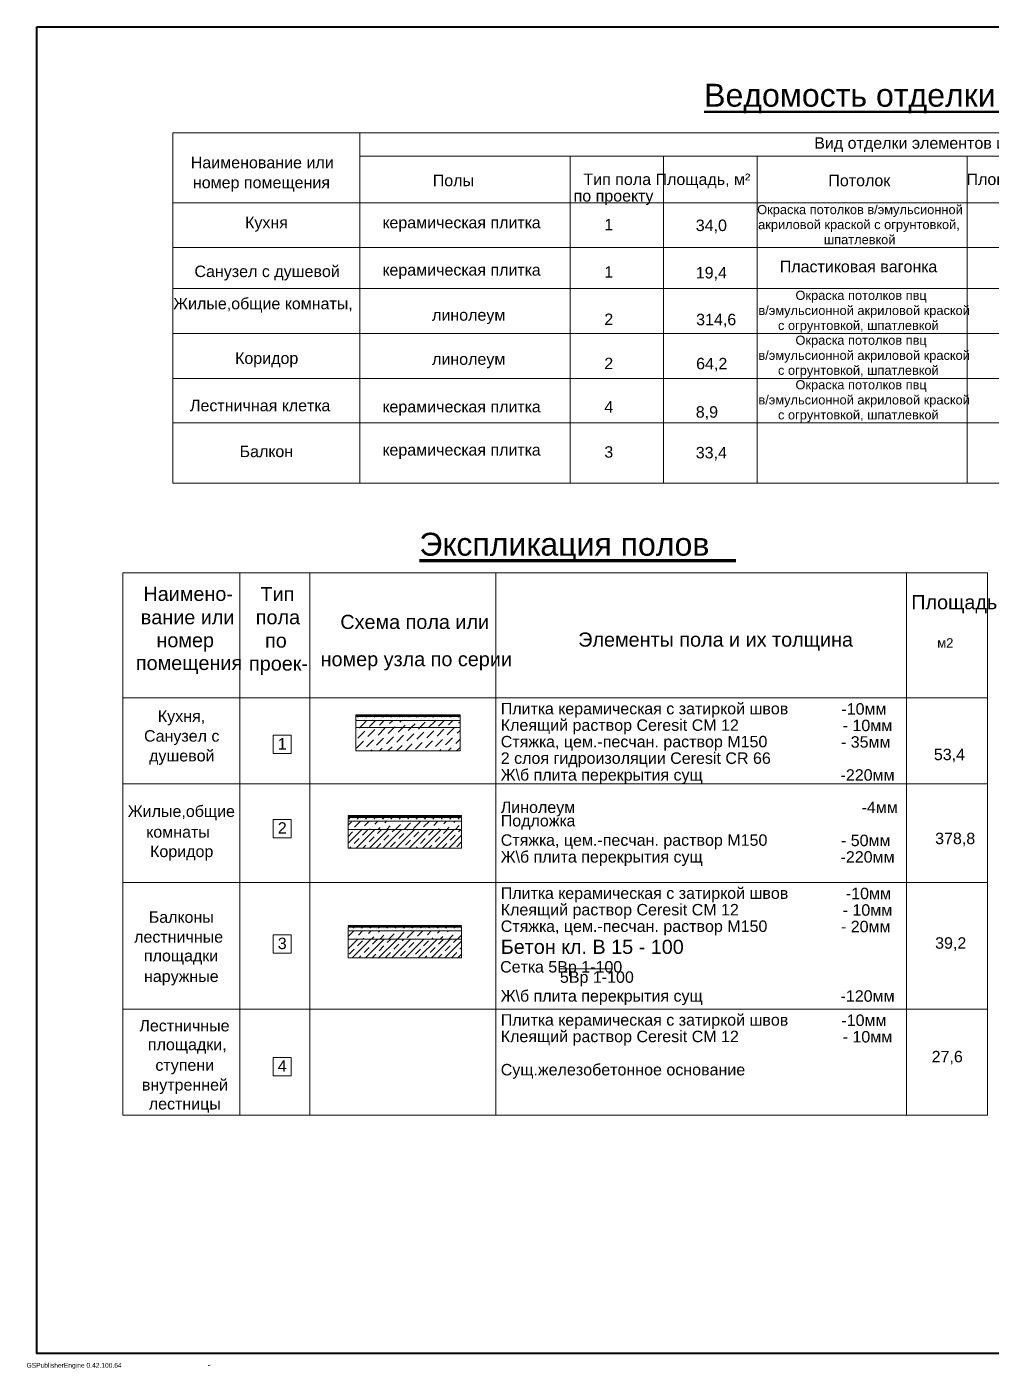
# Model space of a CAD drawing. Header units: millimetres. Extents: x 1372 to 666090, y 1285 to 31551.
# Drawn here: x 292311 to 312742, y 1285 to 29733 of the extents above; entities that cross this region are included whole.
import ezdxf

# ---------------------------------------------------------------- set-up
doc = ezdxf.new("R2010")
doc.units = ezdxf.units.MM
for name, color, linetype in [('PDF _2D-чертеж - Общий', 7, 'Continuous'), ('PDF _ar_note_Ном._пера__1', 7, 'Continuous'), ('PDF _ar_note_Ном._пера__161', 7, 'Continuous'), ('PDF _ar_note_Ном._пера__252', 7, 'Continuous'), ('PDF _Геометрия', 7, 'Continuous'), ('PDF _Конструктив - Комбинированный', 7, 'Continuous'), ('PDF _Конструктив - Стены Несущие', 7, 'Continuous'), ('PDF _новые ограждения балконов', 7, 'Continuous'), ('PDF _Текст', 7, 'Continuous'), ('PDF$_arch$detali', 7, 'Continuous')]:
    doc.layers.add(name, color=color, linetype=linetype)
doc.layers.add('PDF _Чертеж и Рисунок', color=7, linetype='Continuous', true_color=0xffffff)
doc.styles.add('PDF Arial', font='arial.ttf')

msp = doc.modelspace()

# ---------------------------------------------------------------- linework, layer by layer
at = {"layer": 'PDF _2D-чертеж - Общий', "lineweight": 40}
msp.add_lwpolyline([(292520.1, 29733.2), (331628.9, 29733.2), (331628.9, 1614.4), (292520.1, 1614.4)], close=True, dxfattribs=at)
at = {"layer": 'PDF _ar_note_Ном._пера__1', "lineweight": 20}
msp.add_lwpolyline([(295405.5, 20062.9), (295405.5, 27490.2), (328382.7, 27490.2), (328382.7, 20062.9)], close=True, dxfattribs=at)
for points in [[(299365.8, 27490.2), (299365.8, 20062.9)], [(299365.8, 26995.1), (320652.9, 26995.1)], [(303821.3, 26995.1), (303821.3, 20062.9)], [(305801.4, 26995.1), (305801.4, 20062.9)], [(307781.6, 26995.1), (307781.6, 20062.9)], [(312237.1, 26995.1), (312237.1, 20062.9)], [(295405.5, 26005), (328382.7, 26005)], [(295405.5, 21338.1), (328382.7, 21338.1)]]:
    msp.add_lwpolyline(points, dxfattribs=at)
at = {"layer": 'PDF _ar_note_Ном._пера__161', "lineweight": 20}
for points in [[(295405.5, 25053.8), (328382.7, 25053.8)], [(295405.5, 24184.9), (328382.7, 24184.9)], [(295405.5, 23233.7), (328382.7, 23233.7)], [(295405.5, 22282.4), (328382.7, 22282.4)]]:
    msp.add_lwpolyline(points, dxfattribs=at)
at = {"layer": 'PDF _ar_note_Ном._пера__252', "lineweight": 50}
msp.add_lwpolyline([(306661.9, 27932.8), (317126.3, 27932.8)], dxfattribs=at)
at = {"layer": 'PDF _Геометрия', "lineweight": 9}
msp.add_lwpolyline([(296152.6, 1364.6), (296191.8, 1372.5)], dxfattribs=at)
at = {"layer": 'PDF _Конструктив - Комбинированный', "lineweight": 20}
for points in [[(301489.3, 15133.5), (299279.4, 15133.5), (299279.4, 15153.3), (301489.3, 15153.3)], [(301489.3, 15113.7), (299279.4, 15113.7), (299279.4, 15133.5), (301489.3, 15133.5)], [(301489.3, 15034.5), (299279.4, 15034.5), (299279.4, 15113.7), (301489.3, 15113.7)], [(301521.3, 12996.4), (299116.5, 12996.4), (299116.5, 13016.2), (301521.3, 13016.2)], [(301521.3, 12897.4), (299116.5, 12897.4), (299116.5, 12976.6), (301521.3, 12976.6)], [(301521.3, 12724.5), (301521.3, 12897.4), (299116.5, 12897.4), (299116.5, 12724.5)], [(301521.3, 12328.5), (301521.3, 12724.5), (299116.5, 12724.5), (299116.5, 12328.5)], [(301521.3, 10670.8), (299116.5, 10670.8), (299116.5, 10690.6), (301521.3, 10690.6)], [(301521.3, 10571.8), (299116.5, 10571.8), (299116.5, 10651), (301521.3, 10651)], [(301521.3, 10398.9), (301521.3, 10571.8), (299116.5, 10571.8), (299116.5, 10398.9)], [(301521.3, 10002.9), (301521.3, 10398.9), (299116.5, 10398.9), (299116.5, 10002.9)]]:
    msp.add_lwpolyline(points, close=True, dxfattribs=at)
at = {"layer": 'PDF _Конструктив - Комбинированный', "lineweight": 5}
for points in [[(299281.9, 15088.1), (299281.9, 15088.1)], [(299311.6, 15133.5), (299311.6, 15153.3)], [(299312.5, 15113.7), (299311.6, 15112.2), (299330.9, 15112.2), (299330, 15113.7)], [(299330.3, 15084.7), (299330.3, 15084.7)], [(299371, 15088.1), (299371, 15088.1)], [(299386.6, 15133.5), (299406.4, 15153.3)], [(299424.8, 15095.2), (299424.8, 15095.2)], [(299430.4, 15088.1), (299430.4, 15088.1)], [(299440.3, 15133.5), (299440.3, 15153.3)], [(299490.7, 15113.7), (299489.8, 15112.2), (299509.1, 15112.2), (299508.3, 15113.7)], [(299498.3, 15084.7), (299498.3, 15084.7)], [(299519.5, 15088.1), (299519.5, 15088.1)], [(299569, 15133.5), (299569, 15153.3)], [(299578.9, 15088.1), (299578.9, 15088.1)], [(299592.8, 15095.2), (299592.8, 15095.2)], [(299644.1, 15133.5), (299663.9, 15153.3)], [(299666.3, 15084.7), (299666.3, 15084.7)], [(299668.9, 15113.7), (299668, 15112.2), (299687.4, 15112.2), (299686.5, 15113.7)], [(299668, 15088.1), (299668, 15088.1)], [(299697.8, 15133.5), (299697.8, 15153.3)], [(299727.5, 15088.1), (299727.5, 15088.1)], [(299760.9, 15095.2), (299760.9, 15095.2)], [(299816.6, 15088.1), (299816.6, 15088.1)], [(299826.5, 15133.5), (299826.5, 15153.3)], [(299834.4, 15084.7), (299834.4, 15084.7)], [(299847.1, 15113.7), (299846.3, 15112.2), (299865.6, 15112.2), (299864.7, 15113.7)], [(299876, 15088.1), (299876, 15088.1)], [(299901.5, 15133.5), (299921.3, 15153.3)], [(299928.9, 15095.2), (299928.9, 15095.2)], [(299955.2, 15133.5), (299955.2, 15153.3)], [(299965.1, 15088.1), (299965.1, 15088.1)], [(300002.4, 15084.7), (300002.4, 15084.7)], [(300025.4, 15113.7), (300024.5, 15112.2), (300043.8, 15112.2), (300042.9, 15113.7)], [(300024.5, 15088.1), (300024.5, 15088.1)], [(300083.9, 15133.5), (300083.9, 15153.3)], [(300096.9, 15095.2), (300096.9, 15095.2)], [(300113.6, 15088.1), (300113.6, 15088.1)], [(300158.9, 15133.5), (300178.7, 15153.3)], [(300170.4, 15084.7), (300170.4, 15084.7)], [(300173, 15088.1), (300173, 15088.1)], [(300203.6, 15113.7), (300202.7, 15112.2), (300222, 15112.2), (300221.1, 15113.7)], [(300212.6, 15133.5), (300212.6, 15153.3)], [(300262.1, 15088.1), (300262.1, 15088.1)], [(300264.9, 15095.2), (300264.9, 15095.2)], [(300321.5, 15088.1), (300321.5, 15088.1)], [(300338.5, 15084.7), (300338.5, 15084.7)], [(300341.3, 15133.5), (300341.3, 15153.3)], [(300381.8, 15113.7), (300381, 15112.2), (300400.3, 15112.2), (300399.4, 15113.7)], [(300410.7, 15088.1), (300410.7, 15088.1)], [(300416.4, 15133.5), (300436.2, 15153.3)], [(300433, 15095.2), (300433, 15095.2)], [(300470.1, 15133.5), (300470.1, 15153.3)], [(300470.1, 15088.1), (300470.1, 15088.1)], [(300506.5, 15084.7), (300506.5, 15084.7)], [(300560, 15113.7), (300559.2, 15112.2), (300578.5, 15112.2), (300577.6, 15113.7)], [(300559.2, 15088.1), (300559.2, 15088.1)], [(300598.8, 15133.5), (300598.8, 15153.3)], [(300601, 15095.2), (300601, 15095.2)], [(300618.6, 15088.1), (300618.6, 15088.1)], [(300673.8, 15133.5), (300693.6, 15153.3)], [(300674.5, 15084.7), (300674.5, 15084.7)], [(300707.7, 15088.1), (300707.7, 15088.1)], [(300727.5, 15133.5), (300727.5, 15153.3)], [(300738.3, 15113.7), (300737.4, 15112.2), (300756.7, 15112.2), (300755.8, 15113.7)], [(300767.1, 15088.1), (300767.1, 15088.1)], [(300769, 15095.2), (300769, 15095.2)], [(300842.6, 15084.7), (300842.6, 15084.7)], [(300856.2, 15133.5), (300856.2, 15153.3)], [(300856.2, 15088.1), (300856.2, 15088.1)], [(300916.5, 15113.7), (300915.6, 15112.2), (300934.9, 15112.2), (300934, 15113.7)], [(300915.6, 15088.1), (300915.6, 15088.1)], [(300931.2, 15133.5), (300951, 15153.3)], [(300937.1, 15095.2), (300937.1, 15095.2)], [(300984.9, 15133.5), (300984.9, 15153.3)], [(301004.7, 15088.1), (301004.7, 15088.1)], [(301010.6, 15084.7), (301010.6, 15084.7)], [(301064.1, 15088.1), (301064.1, 15088.1)], [(301094.7, 15113.7), (301093.8, 15112.2), (301113.1, 15112.2), (301112.3, 15113.7)], [(301105.1, 15095.2), (301105.1, 15095.2)], [(301113.6, 15133.5), (301113.6, 15153.3)], [(301153.2, 15088.1), (301153.2, 15088.1)], [(301178.6, 15084.7), (301178.6, 15084.7)], [(301188.7, 15133.5), (301208.5, 15153.3)], [(301212.6, 15088.1), (301212.6, 15088.1)], [(301242.3, 15133.5), (301242.3, 15153.3)], [(301272.9, 15113.7), (301272, 15112.2), (301291.4, 15112.2), (301290.5, 15113.7)], [(301273.1, 15095.2), (301273.1, 15095.2)], [(301301.7, 15088.1), (301301.7, 15088.1)], [(301346.6, 15084.7), (301346.6, 15084.7)], [(301361.2, 15088.1), (301361.2, 15088.1)], [(301371.1, 15133.5), (301371.1, 15153.3)], [(301441.1, 15095.2), (301441.1, 15095.2)], [(301446.1, 15133.5), (301465.9, 15153.3)], [(301451.1, 15113.7), (301450.3, 15112.2), (301469.6, 15112.2), (301468.7, 15113.7)], [(301450.3, 15088.1), (301450.3, 15088.1)], [(299298.8, 15053.2), (299298.8, 15053.2)], [(299372.3, 15042.7), (299372.3, 15042.7)], [(299466.8, 15053.2), (299466.8, 15053.2)], [(299540.3, 15042.7), (299540.3, 15042.7)], [(299634.8, 15053.2), (299634.8, 15053.2)], [(299708.3, 15042.7), (299708.3, 15042.7)], [(299802.9, 15053.2), (299802.9, 15053.2)], [(299876.4, 15042.7), (299876.4, 15042.7)], [(299970.9, 15053.2), (299970.9, 15053.2)], [(300044.4, 15042.7), (300044.4, 15042.7)], [(300138.9, 15053.2), (300138.9, 15053.2)], [(300212.4, 15042.7), (300212.4, 15042.7)], [(300306.9, 15053.2), (300306.9, 15053.2)], [(300380.5, 15042.7), (300380.5, 15042.7)], [(300475, 15053.2), (300475, 15053.2)], [(300548.5, 15042.7), (300548.5, 15042.7)], [(300643, 15053.2), (300643, 15053.2)], [(300716.5, 15042.7), (300716.5, 15042.7)], [(300811, 15053.2), (300811, 15053.2)], [(300884.6, 15042.7), (300884.6, 15042.7)], [(300979.1, 15053.2), (300979.1, 15053.2)], [(301052.6, 15042.7), (301052.6, 15042.7)], [(301147.1, 15053.2), (301147.1, 15053.2)], [(301220.6, 15042.7), (301220.6, 15042.7)], [(301315.1, 15053.2), (301315.1, 15053.2)], [(301388.6, 15042.7), (301388.6, 15042.7)], [(301483.1, 15053.2), (301483.1, 15053.2)], [(299116.5, 12812.6), (299188.6, 12884.7)], [(299120.3, 12942.4), (299120.3, 12942.4)], [(299133.4, 12949.5), (299133.4, 12949.5)], [(299162.3, 12900.4), (299162.3, 12900.4)], [(299182.9, 12996.4), (299182.9, 13016.2)], [(299214.8, 12952.9), (299214.8, 12952.9)], [(299222.5, 12949.5), (299222.5, 12949.5)], [(299255.1, 12769.2), (299383.3, 12897.4)], [(299256.8, 12910.9), (299256.8, 12910.9)], [(299281.9, 12949.5), (299281.9, 12949.5)], [(299288.3, 12942.4), (299288.3, 12942.4)], [(299309, 12996.4), (299328.8, 13016.2)], [(299311.6, 12996.4), (299311.6, 13016.2)], [(299330.3, 12900.4), (299330.3, 12900.4)], [(299371, 12949.5), (299371, 12949.5)], [(299382.8, 12952.9), (299382.8, 12952.9)], [(299424.8, 12910.9), (299424.8, 12910.9)], [(299430.4, 12949.5), (299430.4, 12949.5)], [(299440.3, 12996.4), (299440.3, 13016.2)], [(299456.3, 12942.4), (299456.3, 12942.4)], [(299468.6, 12800.7), (299565.3, 12897.4)], [(299498.3, 12900.4), (299498.3, 12900.4)], [(299519.5, 12949.5), (299519.5, 12949.5)], [(299550.8, 12952.9), (299550.8, 12952.9)], [(299566.4, 12996.4), (299586.2, 13016.2)], [(299569, 12996.4), (299569, 13016.2)], [(299578.9, 12949.5), (299578.9, 12949.5)], [(299592.8, 12910.9), (299592.8, 12910.9)], [(299624.3, 12942.4), (299624.3, 12942.4)], [(299666.3, 12900.4), (299666.3, 12900.4)], [(299668, 12949.5), (299668, 12949.5)], [(299682.1, 12832.2), (299747.3, 12897.4)], [(299697.8, 12996.4), (299697.8, 13016.2)], [(299718.8, 12952.9), (299718.8, 12952.9)], [(299727.5, 12949.5), (299727.5, 12949.5)], [(299760.9, 12910.9), (299760.9, 12910.9)], [(299792.4, 12942.4), (299792.4, 12942.4)], [(299816.6, 12949.5), (299816.6, 12949.5)], [(299823.8, 12996.4), (299843.6, 13016.2)], [(299826.5, 12996.4), (299826.5, 13016.2)], [(299834.4, 12900.4), (299834.4, 12900.4)], [(299846.7, 12814.7), (299846.7, 12814.7)], [(299876, 12949.5), (299876, 12949.5)], [(299886.9, 12952.9), (299886.9, 12952.9)], [(299895.7, 12863.7), (299929.4, 12897.4)], [(299928.9, 12910.9), (299928.9, 12910.9)], [(299955.2, 12996.4), (299955.2, 13016.2)], [(299960.4, 12942.4), (299960.4, 12942.4)], [(299965.1, 12949.5), (299965.1, 12949.5)], [(300002.4, 12900.4), (300002.4, 12900.4)], [(300024.5, 12949.5), (300024.5, 12949.5)], [(300054.9, 12952.9), (300054.9, 12952.9)], [(300060.2, 12846.2), (300060.2, 12846.2)], [(300081.3, 12996.4), (300101.1, 13016.2)], [(300083.9, 12996.4), (300083.9, 13016.2)], [(300096.9, 12910.9), (300096.9, 12910.9)], [(300109.2, 12895.2), (300111.4, 12897.4)], [(300113.6, 12949.5), (300113.6, 12949.5)], [(300120.6, 12724.5), (300224.7, 12828.7)], [(300128.4, 12942.4), (300128.4, 12942.4)], [(300170.4, 12900.4), (300170.4, 12900.4)], [(300173, 12949.5), (300173, 12949.5)], [(300212.6, 12996.4), (300212.6, 13016.2)], [(300222.9, 12952.9), (300222.9, 12952.9)], [(300262.1, 12949.5), (300262.1, 12949.5)], [(300264.9, 12910.9), (300264.9, 12910.9)], [(300273.7, 12877.7), (300273.7, 12877.7)], [(300296.4, 12942.4), (300296.4, 12942.4)], [(300302.6, 12724.5), (300438.3, 12860.2)], [(300321.5, 12949.5), (300321.5, 12949.5)], [(300338.5, 12900.4), (300338.5, 12900.4)], [(300338.7, 12996.4), (300358.5, 13016.2)], [(300341.3, 12996.4), (300341.3, 13016.2)], [(300391, 12952.9), (300391, 12952.9)], [(300410.7, 12949.5), (300410.7, 12949.5)], [(300433, 12910.9), (300433, 12910.9)], [(300464.5, 12942.4), (300464.5, 12942.4)], [(300470.1, 12996.4), (300470.1, 13016.2)], [(300470.1, 12949.5), (300470.1, 12949.5)], [(300504.8, 12744.7), (300651.8, 12891.7)], [(300506.5, 12900.4), (300506.5, 12900.4)], [(300559, 12952.9), (300559, 12952.9)], [(300559.2, 12949.5), (300559.2, 12949.5)], [(300596.1, 12996.4), (300616, 13016.2)], [(300598.8, 12996.4), (300598.8, 13016.2)], [(300601, 12910.9), (300601, 12910.9)], [(300618.6, 12949.5), (300618.6, 12949.5)], [(300632.5, 12942.4), (300632.5, 12942.4)], [(300674.5, 12900.4), (300674.5, 12900.4)], [(300707.7, 12949.5), (300707.7, 12949.5)], [(300718.3, 12776.2), (300839.5, 12897.4)], [(300727, 12952.9), (300727, 12952.9)], [(300727.5, 12996.4), (300727.5, 13016.2)], [(300767.1, 12949.5), (300767.1, 12949.5)], [(300769, 12910.9), (300769, 12910.9)], [(300800.5, 12942.4), (300800.5, 12942.4)], [(300842.6, 12900.4), (300842.6, 12900.4)], [(300853.6, 12996.4), (300873.4, 13016.2)], [(300856.2, 12996.4), (300856.2, 13016.2)], [(300856.2, 12949.5), (300856.2, 12949.5)], [(300895.1, 12952.9), (300895.1, 12952.9)], [(300915.6, 12949.5), (300915.6, 12949.5)], [(300931.9, 12807.7), (301021.6, 12897.4)], [(300937.1, 12910.9), (300937.1, 12910.9)], [(300968.6, 12942.4), (300968.6, 12942.4)], [(300984.9, 12996.4), (300984.9, 13016.2)], [(301004.7, 12949.5), (301004.7, 12949.5)], [(301010.6, 12900.4), (301010.6, 12900.4)], [(301063.1, 12952.9), (301063.1, 12952.9)], [(301064.1, 12949.5), (301064.1, 12949.5)], [(301105.1, 12910.9), (301105.1, 12910.9)], [(301111, 12996.4), (301130.8, 13016.2)], [(301113.6, 12996.4), (301113.6, 13016.2)], [(301136.6, 12942.4), (301136.6, 12942.4)], [(301145.4, 12839.2), (301203.6, 12897.4)], [(301153.2, 12949.5), (301153.2, 12949.5)], [(301178.6, 12900.4), (301178.6, 12900.4)], [(301212.6, 12949.5), (301212.6, 12949.5)], [(301231.1, 12952.9), (301231.1, 12952.9)], [(301242.3, 12996.4), (301242.3, 13016.2)], [(301273.1, 12910.9), (301273.1, 12910.9)], [(301301.7, 12949.5), (301301.7, 12949.5)], [(301304.6, 12942.4), (301304.6, 12942.4)], [(301309.9, 12821.7), (301309.9, 12821.7)], [(301346.6, 12900.4), (301346.6, 12900.4)], [(301358.9, 12870.7), (301385.6, 12897.4)], [(301361.2, 12949.5), (301361.2, 12949.5)], [(301368.4, 12996.4), (301388.2, 13016.2)], [(301371.1, 12996.4), (301371.1, 13016.2)], [(301394.8, 12724.5), (301474.4, 12804.2)], [(301399.1, 12952.9), (301399.1, 12952.9)], [(301441.1, 12910.9), (301441.1, 12910.9)], [(301450.3, 12949.5), (301450.3, 12949.5)], [(301472.6, 12942.4), (301472.6, 12942.4)], [(301499.8, 12996.4), (301499.8, 13016.2)], [(301509.7, 12949.5), (301509.7, 12949.5)], [(301514.7, 12900.4), (301514.7, 12900.4)], [(299116.5, 12434.6), (299406.4, 12724.5)], [(299116.5, 12714.6), (299126.4, 12724.5)], [(299116.5, 12574.6), (299213.1, 12671.2)], [(299248.1, 12706.2), (299248.1, 12706.2)], [(299248.1, 12426.1), (299353.1, 12531.2)], [(299290.4, 12328.5), (299686.5, 12724.5)], [(299388.1, 12566.2), (299388.1, 12566.2)], [(299419.6, 12751.7), (299419.6, 12751.7)], [(299423.1, 12601.2), (299528.1, 12706.2)], [(299563.1, 12461.1), (299668.1, 12566.2)], [(299570.5, 12328.5), (299966.5, 12724.5)], [(299574.5, 12724.5), (299584.1, 12734.2)], [(299633.1, 12783.2), (299633.1, 12783.2)], [(299703.1, 12601.2), (299703.1, 12601.2)], [(299738.2, 12636.2), (299826.5, 12724.5)], [(299756.5, 12724.5), (299797.7, 12765.7)], [(299850.5, 12328.5), (300246.6, 12724.5)], [(299878.2, 12496.2), (299983.2, 12601.2)], [(299938.5, 12724.5), (300011.2, 12797.2)], [(300018.2, 12636.2), (300018.2, 12636.2)], [(300053.2, 12671.2), (300106.6, 12724.5)], [(300130.6, 12328.5), (300526.6, 12724.5)], [(300193.2, 12531.2), (300298.2, 12636.2)], [(300333.3, 12671.2), (300333.3, 12671.2)], [(300368.3, 12706.2), (300386.6, 12724.5)], [(300410.7, 12328.5), (300806.7, 12724.5)], [(300473.3, 12531.2), (300473.3, 12531.2)], [(300508.3, 12566.2), (300613.3, 12671.2)], [(300648.3, 12706.2), (300648.3, 12706.2)], [(300648.3, 12426.1), (300753.3, 12531.2)], [(300669.3, 12727.2), (300669.3, 12727.2)], [(300690.7, 12328.5), (301086.7, 12724.5)], [(300788.3, 12566.2), (300788.3, 12566.2)], [(300823.3, 12601.2), (300928.4, 12706.2)], [(300882.9, 12758.7), (300882.9, 12758.7)], [(300963.4, 12461.1), (301068.4, 12566.2)], [(300970.7, 12328.5), (301366.8, 12724.5)], [(301030.7, 12724.5), (301047.4, 12741.2)], [(301096.4, 12790.2), (301096.4, 12790.2)], [(301103.4, 12601.2), (301103.4, 12601.2)], [(301138.4, 12636.2), (301226.8, 12724.5)], [(301212.8, 12724.5), (301260.9, 12772.7)], [(301250.8, 12328.5), (301521.3, 12599)], [(301278.4, 12496.2), (301383.4, 12601.2)], [(301418.4, 12636.2), (301418.4, 12636.2)], [(301453.4, 12671.2), (301506.8, 12724.5)], [(299150.4, 12328.5), (299178.1, 12356.1)], [(299213.1, 12391.1), (299213.1, 12391.1)], [(299430.5, 12328.5), (299493.1, 12391.1)], [(299528.1, 12426.1), (299528.1, 12426.1)], [(299710.5, 12328.5), (299808.2, 12426.1)], [(299843.2, 12461.1), (299843.2, 12461.1)], [(300018.2, 12356.1), (300123.2, 12461.1)], [(300158.2, 12496.2), (300158.2, 12496.2)], [(300298.2, 12356.1), (300298.2, 12356.1)], [(300333.3, 12391.1), (300438.3, 12496.2)], [(300550.7, 12328.5), (300578.3, 12356.1)], [(300613.3, 12391.1), (300613.3, 12391.1)], [(300830.7, 12328.5), (300893.4, 12391.1)], [(300928.4, 12426.1), (300928.4, 12426.1)], [(301110.8, 12328.5), (301208.4, 12426.1)], [(301243.4, 12461.1), (301243.4, 12461.1)], [(301418.4, 12356.1), (301521.3, 12459)], [(299120.3, 10590.1), (299120.3, 10590.1)], [(299122.1, 10451.8), (299242, 10571.8)], [(299133.4, 10632.7), (299133.4, 10632.7)], [(299133.4, 10573.3), (299133.4, 10573.3)], [(299172.8, 10642.6), (299172.8, 10642.6)], [(299182.9, 10670.8), (299182.9, 10690.6)], [(299214.8, 10600.6), (299214.8, 10600.6)], [(299231, 10651), (299222.5, 10636.3), (299241.8, 10636.3), (299233.3, 10651)], [(299222.5, 10632.7), (299222.5, 10632.7)], [(299222.5, 10573.3), (299222.5, 10573.3)], [(299246.3, 10632.1), (299246.3, 10632.1)], [(299281.9, 10632.7), (299281.9, 10632.7)], [(299281.9, 10573.3), (299281.9, 10573.3)], [(299288.3, 10590.1), (299288.3, 10590.1)], [(299300.2, 10670.8), (299320, 10690.6)], [(299311.6, 10670.8), (299311.6, 10690.6)], [(299335.6, 10483.3), (299424, 10571.8)], [(299340.8, 10642.6), (299340.8, 10642.6)], [(299371, 10632.7), (299371, 10632.7)], [(299371, 10573.3), (299371, 10573.3)], [(299382.8, 10600.6), (299382.8, 10600.6)], [(299409.2, 10651), (299400.7, 10636.3), (299420, 10636.3), (299411.5, 10651)], [(299414.3, 10632.1), (299414.3, 10632.1)], [(299430.4, 10632.7), (299430.4, 10632.7)], [(299430.4, 10573.3), (299430.4, 10573.3)], [(299440.3, 10670.8), (299440.3, 10690.6)], [(299456.3, 10590.1), (299456.3, 10590.1)], [(299508.8, 10642.6), (299508.8, 10642.6)], [(299519.5, 10632.7), (299519.5, 10632.7)], [(299519.5, 10573.3), (299519.5, 10573.3)], [(299549.1, 10514.9), (299606, 10571.8)], [(299550.8, 10600.6), (299550.8, 10600.6)], [(299557.6, 10670.8), (299577.4, 10690.6)], [(299569, 10670.8), (299569, 10690.6)], [(299587.4, 10651), (299578.9, 10636.3), (299598.2, 10636.3), (299589.8, 10651)], [(299578.9, 10632.7), (299578.9, 10632.7)], [(299578.9, 10573.3), (299578.9, 10573.3)], [(299582.3, 10632.1), (299582.3, 10632.1)], [(299624.3, 10590.1), (299624.3, 10590.1)], [(299668, 10632.7), (299668, 10632.7)], [(299668, 10573.3), (299668, 10573.3)], [(299676.8, 10642.6), (299676.8, 10642.6)], [(299697.8, 10670.8), (299697.8, 10690.6)], [(299718.8, 10600.6), (299718.8, 10600.6)], [(299727.5, 10632.7), (299727.5, 10632.7)], [(299727.5, 10573.3), (299727.5, 10573.3)], [(299750.4, 10632.1), (299750.4, 10632.1)], [(299765.7, 10651), (299757.2, 10636.3), (299776.5, 10636.3), (299768, 10651)], [(299762.7, 10546.4), (299788.1, 10571.8)], [(299765.2, 10002.9), (300161.3, 10398.9), (300305.2, 10542.9)], [(299792.4, 10590.1), (299792.4, 10590.1)], [(299815, 10670.8), (299834.8, 10690.6)], [(299816.6, 10632.7), (299816.6, 10632.7)], [(299816.6, 10573.3), (299816.6, 10573.3)], [(299826.5, 10670.8), (299826.5, 10690.6)], [(299844.9, 10642.6), (299844.9, 10642.6)], [(299876, 10632.7), (299876, 10632.7)], [(299876, 10573.3), (299876, 10573.3)], [(299886.9, 10600.6), (299886.9, 10600.6)], [(299918.4, 10632.1), (299918.4, 10632.1)], [(299927.2, 10528.9), (299927.2, 10528.9)], [(299943.9, 10651), (299935.4, 10636.3), (299954.7, 10636.3), (299946.2, 10651)], [(299955.2, 10670.8), (299955.2, 10690.6)], [(299960.4, 10590.1), (299960.4, 10590.1)], [(299965.1, 10632.7), (299965.1, 10632.7)], [(299965.1, 10573.3), (299965.1, 10573.3)], [(300012.9, 10642.6), (300012.9, 10642.6)], [(300024.5, 10632.7), (300024.5, 10632.7)], [(300024.5, 10573.3), (300024.5, 10573.3)], [(300054.9, 10600.6), (300054.9, 10600.6)], [(300072.5, 10670.8), (300092.3, 10690.6)], [(300083.9, 10670.8), (300083.9, 10690.6)], [(300086.4, 10632.1), (300086.4, 10632.1)], [(300122.1, 10651), (300113.6, 10636.3), (300132.9, 10636.3), (300124.4, 10651)], [(300113.6, 10632.7), (300113.6, 10632.7)], [(300113.6, 10573.3), (300113.6, 10573.3)], [(300128.4, 10590.1), (300128.4, 10590.1)], [(300140.7, 10560.4), (300140.7, 10560.4)], [(300173, 10632.7), (300173, 10632.7)], [(300173, 10573.3), (300173, 10573.3)], [(300180.9, 10642.6), (300180.9, 10642.6)], [(300212.6, 10670.8), (300212.6, 10690.6)], [(300222.9, 10600.6), (300222.9, 10600.6)], [(300254.4, 10632.1), (300254.4, 10632.1)], [(300262.1, 10632.7), (300262.1, 10632.7)], [(300262.1, 10573.3), (300262.1, 10573.3)], [(300300.3, 10651), (300291.8, 10636.3), (300311.1, 10636.3), (300302.6, 10651)], [(300296.4, 10590.1), (300296.4, 10590.1)], [(300321.5, 10632.7), (300321.5, 10632.7)], [(300321.5, 10573.3), (300321.5, 10573.3)], [(300329.9, 10670.8), (300349.7, 10690.6)], [(300341.3, 10670.8), (300341.3, 10690.6)], [(300349, 10642.6), (300349, 10642.6)], [(300371.8, 10427.3), (300516.2, 10571.8)], [(300391, 10600.6), (300391, 10600.6)], [(300410.7, 10632.7), (300410.7, 10632.7)], [(300410.7, 10573.3), (300410.7, 10573.3)], [(300422.5, 10632.1), (300422.5, 10632.1)], [(300464.5, 10590.1), (300464.5, 10590.1)], [(300470.1, 10670.8), (300470.1, 10690.6)], [(300478.6, 10651), (300470.1, 10636.3), (300489.4, 10636.3), (300480.9, 10651)], [(300470.1, 10632.7), (300470.1, 10632.7)], [(300470.1, 10573.3), (300470.1, 10573.3)], [(300517, 10642.6), (300517, 10642.6)], [(300559, 10600.6), (300559, 10600.6)], [(300559.2, 10632.7), (300559.2, 10632.7)], [(300559.2, 10573.3), (300559.2, 10573.3)], [(300585.3, 10458.8), (300698.2, 10571.8)], [(300587.3, 10670.8), (300607.1, 10690.6)], [(300590.5, 10632.1), (300590.5, 10632.1)], [(300598.8, 10670.8), (300598.8, 10690.6)], [(300618.6, 10632.7), (300618.6, 10632.7)], [(300618.6, 10573.3), (300618.6, 10573.3)], [(300632.5, 10590.1), (300632.5, 10590.1)], [(300656.8, 10651), (300648.3, 10636.3), (300667.6, 10636.3), (300659.1, 10651)], [(300685, 10642.6), (300685, 10642.6)], [(300707.7, 10632.7), (300707.7, 10632.7)], [(300707.7, 10573.3), (300707.7, 10573.3)], [(300727, 10600.6), (300727, 10600.6)], [(300727.5, 10670.8), (300727.5, 10690.6)], [(300758.5, 10632.1), (300758.5, 10632.1)], [(300767.1, 10632.7), (300767.1, 10632.7)], [(300767.1, 10573.3), (300767.1, 10573.3)], [(300798.8, 10490.3), (300880.3, 10571.8)], [(300800.5, 10590.1), (300800.5, 10590.1)], [(300835, 10651), (300826.5, 10636.3), (300845.8, 10636.3), (300837.3, 10651)], [(300844.8, 10670.8), (300864.6, 10690.6)], [(300853.1, 10642.6), (300853.1, 10642.6)], [(300856.2, 10670.8), (300856.2, 10690.6)], [(300856.2, 10632.7), (300856.2, 10632.7)], [(300856.2, 10573.3), (300856.2, 10573.3)], [(300895.1, 10600.6), (300895.1, 10600.6)], [(300915.6, 10632.7), (300915.6, 10632.7)], [(300915.6, 10573.3), (300915.6, 10573.3)], [(300926.6, 10632.1), (300926.6, 10632.1)], [(300968.6, 10590.1), (300968.6, 10590.1)], [(300984.9, 10670.8), (300984.9, 10690.6)], [(301013.2, 10651), (301004.7, 10636.3), (301024, 10636.3), (301015.5, 10651)], [(301004.7, 10632.7), (301004.7, 10632.7)], [(301004.7, 10573.3), (301004.7, 10573.3)], [(301012.4, 10521.9), (301062.3, 10571.8)], [(301021.1, 10642.6), (301021.1, 10642.6)], [(301063.1, 10600.6), (301063.1, 10600.6)], [(301064.1, 10632.7), (301064.1, 10632.7)], [(301064.1, 10573.3), (301064.1, 10573.3)], [(301094.6, 10632.1), (301094.6, 10632.1)], [(301102.2, 10670.8), (301122, 10690.6)], [(301113.6, 10670.8), (301113.6, 10690.6)], [(301136.6, 10590.1), (301136.6, 10590.1)], [(301153.2, 10632.7), (301153.2, 10632.7)], [(301153.2, 10573.3), (301153.2, 10573.3)], [(301191.4, 10651), (301182.9, 10636.3), (301202.2, 10636.3), (301193.7, 10651)], [(301189.1, 10642.6), (301189.1, 10642.6)], [(301212.6, 10632.7), (301212.6, 10632.7)], [(301212.6, 10573.3), (301212.6, 10573.3)], [(301225.9, 10553.4), (301244.3, 10571.8)], [(301231.1, 10600.6), (301231.1, 10600.6)], [(301242.3, 10670.8), (301242.3, 10690.6)], [(301262.6, 10632.1), (301262.6, 10632.1)], [(301301.7, 10632.7), (301301.7, 10632.7)], [(301301.7, 10573.3), (301301.7, 10573.3)], [(301304.6, 10590.1), (301304.6, 10590.1)], [(301357.1, 10642.6), (301357.1, 10642.6)], [(301359.6, 10670.8), (301379.4, 10690.6)], [(301369.6, 10651), (301361.2, 10636.3), (301380.5, 10636.3), (301372, 10651)], [(301361.2, 10632.7), (301361.2, 10632.7)], [(301361.2, 10573.3), (301361.2, 10573.3)], [(301371.1, 10670.8), (301371.1, 10690.6)], [(301390.4, 10535.9), (301390.4, 10535.9)], [(301399.1, 10600.6), (301399.1, 10600.6)], [(301430.6, 10632.1), (301430.6, 10632.1)], [(301450.3, 10632.7), (301450.3, 10632.7)], [(301450.3, 10573.3), (301450.3, 10573.3)], [(301472.6, 10590.1), (301472.6, 10590.1)], [(301499.8, 10670.8), (301499.8, 10690.6)], [(301509.7, 10632.7), (301509.7, 10632.7)], [(301509.7, 10573.3), (301509.7, 10573.3)], [(299116.5, 10194.2), (299321.1, 10398.9)], [(299143.1, 10360.8), (299143.1, 10360.8)], [(299178.1, 10395.8), (299181.1, 10398.9)], [(299205.1, 10002.9), (299601.2, 10398.9)], [(299286.6, 10434.3), (299286.6, 10434.3)], [(299318.1, 10255.8), (299423.1, 10360.8)], [(299433.2, 10398.9), (299451.1, 10416.8)], [(299458.1, 10395.8), (299458.1, 10395.8)], [(299485.2, 10002.9), (299881.2, 10398.9)], [(299500.1, 10465.8), (299500.1, 10465.8)], [(299598.1, 10255.8), (299598.1, 10255.8)], [(299615.2, 10398.9), (299664.6, 10448.3)], [(299633.1, 10290.8), (299738.2, 10395.8)], [(299713.6, 10497.3), (299713.6, 10497.3)], [(299773.2, 10150.8), (299878.2, 10255.8)], [(299797.2, 10398.9), (299878.2, 10479.8)], [(299913.2, 10290.8), (299913.2, 10290.8)], [(299948.2, 10325.8), (300021.3, 10398.9)], [(299979.2, 10398.9), (300091.7, 10511.4)], [(300045.3, 10002.9), (300441.4, 10398.9)], [(300088.2, 10185.8), (300193.2, 10290.8)], [(300228.2, 10325.8), (300228.2, 10325.8)], [(300263.2, 10360.8), (300301.3, 10398.9)], [(300325.3, 10002.9), (300721.4, 10398.9)], [(300403.3, 10220.8), (300508.3, 10325.8)], [(300536.3, 10409.8), (300536.3, 10409.8)], [(300543.3, 10360.8), (300543.3, 10360.8)], [(300578.3, 10395.8), (300581.4, 10398.9)], [(300605.4, 10002.9), (301001.4, 10398.9)], [(300718.3, 10255.8), (300823.3, 10360.8)], [(300749.8, 10441.3), (300749.8, 10441.3)], [(300858.4, 10395.8), (300858.4, 10395.8)], [(300885.4, 10002.9), (301281.5, 10398.9)], [(300889.4, 10398.9), (300914.4, 10423.8)], [(300963.4, 10472.8), (300963.4, 10472.8)], [(300998.4, 10255.8), (300998.4, 10255.8)], [(301033.4, 10290.8), (301138.4, 10395.8)], [(301071.4, 10398.9), (301127.9, 10455.3)], [(301165.5, 10002.9), (301521.3, 10358.7)], [(301173.4, 10150.8), (301278.4, 10255.8)], [(301176.9, 10504.3), (301176.9, 10504.3)], [(301253.5, 10398.9), (301341.4, 10486.8)], [(301313.4, 10290.8), (301313.4, 10290.8)], [(301348.4, 10325.8), (301421.5, 10398.9)], [(301435.5, 10398.9), (301521.3, 10484.7)], [(299143.1, 10080.8), (299248.1, 10185.8)], [(299283.1, 10220.8), (299283.1, 10220.8)], [(299345.2, 10002.9), (299388.1, 10045.8)], [(299423.1, 10080.8), (299423.1, 10080.8)], [(299458.1, 10115.8), (299563.1, 10220.8)], [(299625.2, 10002.9), (299703.1, 10080.8)], [(299738.2, 10115.8), (299738.2, 10115.8)], [(299913.2, 10010.8), (300018.2, 10115.8)], [(300053.2, 10150.8), (300053.2, 10150.8)], [(300193.2, 10010.8), (300193.2, 10010.8)], [(300228.2, 10045.8), (300333.3, 10150.8)], [(300368.3, 10185.8), (300368.3, 10185.8)], [(300465.4, 10002.9), (300473.3, 10010.8)], [(300508.3, 10045.8), (300508.3, 10045.8)], [(300543.3, 10080.8), (300648.3, 10185.8)], [(300683.3, 10220.8), (300683.3, 10220.8)], [(300745.4, 10002.9), (300788.3, 10045.8)], [(300823.3, 10080.8), (300823.3, 10080.8)], [(300858.4, 10115.8), (300963.4, 10220.8)], [(301025.5, 10002.9), (301103.4, 10080.8)], [(301138.4, 10115.8), (301138.4, 10115.8)], [(301313.4, 10010.8), (301418.4, 10115.8)], [(301445.5, 10002.9), (301521.3, 10078.6)], [(301453.4, 10150.8), (301453.4, 10150.8)], [(301488.5, 10185.8), (301521.3, 10218.6)]]:
    msp.add_lwpolyline(points, dxfattribs=at)
for points in [[(299143, 12968.1), (299133.4, 12951.4), (299152.7, 12951.4)], [(299321.3, 12968.1), (299311.6, 12951.4), (299330.9, 12951.4)], [(299499.5, 12968.1), (299489.8, 12951.4), (299509.1, 12951.4)], [(299677.7, 12968.1), (299668, 12951.4), (299687.4, 12951.4)], [(299855.9, 12968.1), (299846.3, 12951.4), (299865.6, 12951.4)], [(300034.1, 12968.1), (300024.5, 12951.4), (300043.8, 12951.4)], [(300212.4, 12968.1), (300202.7, 12951.4), (300222, 12951.4)], [(300390.6, 12968.1), (300381, 12951.4), (300400.3, 12951.4)], [(300568.8, 12968.1), (300559.2, 12951.4), (300578.5, 12951.4)], [(300747, 12968.1), (300737.4, 12951.4), (300756.7, 12951.4)], [(300925.3, 12968.1), (300915.6, 12951.4), (300934.9, 12951.4)], [(301103.5, 12968.1), (301093.8, 12951.4), (301113.1, 12951.4)], [(301281.7, 12968.1), (301272, 12951.4), (301291.4, 12951.4)], [(301459.9, 12968.1), (301450.3, 12951.4), (301469.6, 12951.4)]]:
    msp.add_lwpolyline(points, close=True, dxfattribs=at)
at = {"layer": 'PDF _Конструктив - Комбинированный', "lineweight": 0, "transparency": 33554559}
msp.add_solid([(301489.3, 15113.7), (299279.4, 15113.7), (301489.3, 15133.5), (299279.4, 15133.5)], dxfattribs=at)
at = {"layer": 'PDF _Конструктив - Стены Несущие', "lineweight": 20}
msp.add_lwpolyline([(303605.3, 9771.2), (304718.3, 9771.2)], dxfattribs=at)
at = {"layer": 'PDF _новые ограждения балконов', "lineweight": 70}
msp.add_lwpolyline([(300627.3, 18423.2), (307335, 18423.2)], dxfattribs=at)
at = {"layer": 'PDF _Текст', "lineweight": 20}
for points in [[(297532.8, 14331.8), (297532.8, 14720.8), (297910.7, 14720.8), (297910.7, 14331.8)], [(297532.8, 12548), (297532.8, 12937), (297910.7, 12937), (297910.7, 12548)], [(297532.8, 10103), (297532.8, 10491.9), (297910.7, 10491.9), (297910.7, 10103)], [(297532.8, 7504.2), (297532.8, 7893.2), (297910.7, 7893.2), (297910.7, 7504.2)]]:
    msp.add_lwpolyline(points, close=True, dxfattribs=at)
at = {"layer": 'PDF _Чертеж и Рисунок', "color": 7, "lineweight": 20}
for points in [[(299279.4, 14880.9), (299279.4, 15034.5), (301489.3, 15034.5), (301489.3, 14880.9)], [(301489.3, 14385.9), (301489.3, 14880.9), (299279.4, 14880.9), (299279.4, 14385.9)]]:
    msp.add_lwpolyline(points, close=True, dxfattribs=at)
at = {"layer": 'PDF _Чертеж и Рисунок', "color": 7, "lineweight": 5}
for points in [[(299279.4, 14977.8), (299290.1, 14988.5)], [(299307.6, 14824), (299307.6, 14824)], [(299325.1, 14659.5), (299472.1, 14806.5)], [(299356.6, 14873), (299364.5, 14880.9), (299503.6, 15020)], [(299521.1, 14855.5), (299521.1, 14855.5)], [(299538.6, 14691), (299685.6, 14838)], [(299570.1, 14904.5), (299700.1, 15034.5)], [(299734.7, 14887), (299734.7, 14887)], [(299752.2, 14722.5), (299899.2, 14869.5)], [(299783.7, 14936), (299882.1, 15034.5)], [(299948.2, 14918.5), (299948.2, 14918.5)], [(299965.7, 14754), (300092.6, 14880.9), (300112.7, 14901)], [(299997.2, 14967.5), (300064.1, 15034.5)], [(300161.7, 14950), (300161.7, 14950)], [(300179.2, 14785.5), (300274.6, 14880.9), (300326.2, 14932.5)], [(300210.7, 14999), (300246.2, 15034.5)], [(300375.3, 14981.5), (300375.3, 14981.5)], [(300392.8, 14817), (300456.7, 14880.9), (300539.8, 14964)], [(300424.3, 15030.5), (300428.2, 15034.5)], [(300557.3, 14799.5), (300557.3, 14799.5)], [(300588.8, 15013), (300588.8, 15013)], [(300606.3, 14848.5), (300638.7, 14880.9), (300753.3, 14995.5)], [(300770.8, 14831), (300770.8, 14831)], [(300788.3, 14666.5), (300935.4, 14813.5)], [(300819.8, 14880), (300820.8, 14880.9), (300966.9, 15027)], [(300984.4, 14862.5), (300984.4, 14862.5)], [(301001.9, 14698), (301148.9, 14845)], [(301033.4, 14911.5), (301156.3, 15034.5)], [(301197.9, 14894), (301197.9, 14894)], [(301215.4, 14729.5), (301362.4, 14876.5)], [(301246.9, 14943), (301338.4, 15034.5)], [(301411.4, 14925.5), (301411.4, 14925.5)], [(301428.9, 14761), (301489.3, 14821.3)], [(301460.4, 14974.5), (301489.3, 15003.3)], [(299293.6, 14445.9), (299440.6, 14593)], [(299489.6, 14642), (299489.6, 14642)], [(299507.1, 14477.4), (299654.1, 14624.5)], [(299703.1, 14673.5), (299703.1, 14673.5)], [(299720.6, 14509), (299867.7, 14656)], [(299916.7, 14705), (299916.7, 14705)], [(299934.2, 14540.5), (300081.2, 14687.5)], [(300098.7, 14523), (300098.7, 14523)], [(300130.2, 14736.5), (300130.2, 14736.5)], [(300147.7, 14572), (300294.7, 14719)], [(300312.2, 14554.5), (300312.2, 14554.5)], [(300329.8, 14389.9), (300476.8, 14537)], [(300343.8, 14768), (300343.8, 14768)], [(300361.3, 14603.5), (300508.3, 14750.5)], [(300525.8, 14586), (300525.8, 14586)], [(300543.3, 14421.4), (300690.3, 14568.5)], [(300574.8, 14635), (300721.8, 14782)], [(300739.3, 14617.5), (300739.3, 14617.5)], [(300756.8, 14452.9), (300903.9, 14600)], [(300952.9, 14649), (300952.9, 14649)], [(300970.4, 14484.5), (301117.4, 14631.5)], [(301166.4, 14680.5), (301166.4, 14680.5)], [(301183.9, 14516), (301330.9, 14663)], [(301379.9, 14712), (301379.9, 14712)], [(301397.4, 14547.5), (301489.3, 14639.3)], [(299458.1, 14428.4), (299458.1, 14428.4)], [(299597.6, 14385.9), (299622.6, 14410.9)], [(299671.6, 14459.9), (299671.6, 14459.9)], [(299779.6, 14385.9), (299836.2, 14442.4)], [(299885.2, 14491.5), (299885.2, 14491.5)], [(299961.6, 14385.9), (300049.7, 14473.9)], [(300143.7, 14385.9), (300263.2, 14505.5)], [(300707.8, 14403.9), (300707.8, 14403.9)], [(300871.8, 14385.9), (300872.4, 14386.4)], [(300921.4, 14435.4), (300921.4, 14435.4)], [(301053.8, 14385.9), (301085.9, 14417.9)], [(301134.9, 14466.9), (301134.9, 14466.9)], [(301235.9, 14385.9), (301299.4, 14449.4)], [(301348.4, 14498.5), (301348.4, 14498.5)], [(301417.9, 14385.9), (301489.3, 14457.3)]]:
    msp.add_lwpolyline(points, dxfattribs=at)
at = {"layer": 'PDF$_arch$detali', "lineweight": 20}
msp.add_lwpolyline([(294347.7, 18160.7), (294347.7, 15514.4), (312664.5, 15514.4), (294347.7, 15514.4), (294347.7, 8916), (312664.5, 8916), (294347.7, 8916), (294347.7, 6670.7), (312664.5, 6670.7), (312664.5, 8916), (312664.5, 15514.4), (312664.5, 18160.7)], close=True, dxfattribs=at)
for points in [[(296823, 6670.7), (296823, 8916), (296823, 15514.4), (296823, 18160.7)], [(298308.1, 6670.7), (298308.1, 8916), (298308.1, 15514.4), (298308.1, 18160.7)], [(302249.6, 6670.7), (302249.6, 8916), (302249.6, 15514.4), (302249.6, 18160.7)], [(310950.6, 6670.7), (310950.6, 8916), (310950.6, 15514.4), (310950.6, 18160.7)], [(294347.7, 13691.9), (312664.5, 13691.9)], [(294347.7, 11597.6), (312664.5, 11597.6)], [(294347.7, 8916), (294347.7, 8916)], [(296823, 8916), (296823, 8916)], [(298308.1, 8916), (298308.1, 8916)], [(302249.6, 8916), (302249.6, 8916)], [(310950.6, 8916), (310950.6, 8916)], [(312664.5, 8916), (312664.5, 8916)]]:
    msp.add_lwpolyline(points, dxfattribs=at)

# ---------------------------------------------------------------- texts
at = {"layer": 'PDF _Текст', "attachment_point": 7, "style": 'PDF Arial'}
for s, insert, char_height in [('Ведомость отделки помещений', (306661.9, 27900.8), 485.987), ('Вид отделки элементов интерьеров', (308993.3, 27076.8), 242.994), ('Наименование или', (295784, 26733.1), 242.994), ('номер помещения', (295829.3, 26239.5), 242.994), ('Полы', (300911.5, 26352.6), 242.99), ('Тип пола Площадь, м²', (304103, 26310.6), 242.994), ('Потолок', (309293.1, 26352.6), 242.99), ('Площадь, м²', (312221.2, 26310.6), 242.994), ('по проекту', (303896, 25956.6), 242.99), ('Окраска потолков в/эмульсионной', (307785.2, 25704.4), 194.395), ('Кухня', (296934.2, 25391.3), 242.99), ('керамическая плитка', (299845.3, 25391.4), 242.994), ('1', (304546.5, 25420.3), 243), ('34,0', (306484.1, 25359.8), 242.99), ('акриловой краской с огрунтовкой,', (307806, 25387.4), 194.395), ('шпатлевкой', (309199.2, 25124.3), 194.39), ('Пластиковая вагонка', (308263.4, 24528.4), 242.994), ('Санузел с душевой', (295862.6, 24356.9), 242.994), ('керамическая плитка', (299845.3, 24387.9), 242.994), ('1', (304546.5, 24416.8), 243), ('19,4', (306484.1, 24356.3), 242.99), ('Жилые,общие комнаты,', (295413.4, 23676.6), 242.994), ('Окраска потолков пвц', (308597, 23887.6), 194.395), ('линолеум', (300896.8, 23431.9), 242.99), ('2', (304546.5, 23413.3), 243), ('314,6', (306491.8, 23364.1), 242.99), ('в/эмульсионной акриловой краской', (307811.3, 23567.2), 194.395), ('с огрунтовкой, шпатлевкой', (308225.9, 23250.2), 194.395), ('Окраска потолков пвц', (308597, 22936.3), 194.395), ('Коридор', (296722.6, 22516), 242.99), ('линолеум', (300896.8, 22497), 242.99), ('в/эмульсионной акриловой краской', (307811.3, 22616), 194.395), ('2', (304546.5, 22478.4), 243), ('64,2', (306491.8, 22429.2), 242.99), ('с огрунтовкой, шпатлевкой', (308225.9, 22298.9), 194.395), ('Окраска потолков пвц', (308597, 21992), 194.395), ('в/эмульсионной акриловой краской', (307811.3, 21671.7), 194.395), ('Лестничная клетка', (295767.6, 21582.9), 242.994), ('керамическая плитка', (299845.3, 21489.5), 242.994), ('4', (304546.5, 21557), 243), ('8,9', (306484.1, 21404.4), 242.99), ('с огрунтовкой, шпатлевкой', (308225.9, 21354.6), 194.395), ('Балкон', (296818.8, 20610.3), 242.99), ('керамическая плитка', (299845.3, 20573.7), 242.994), ('3', (304546.5, 20598.3), 243), ('33,4', (306484.1, 20542.1), 242.99), ('Экспликация полов', (300627.3, 18384.4), 485.987), ('Наимено-', (294782, 17562.3), 300.17), ('Тип', (297261.2, 17562.3), 300.17), ('Площадь', (311050.5, 17302.2), 300.17), ('вание или', (294725.4, 17066.8), 300.17), ('пола', (297161.6, 17066.8), 300.17), ('Схема пола или', (298953.1, 16967.8), 300.169), ('номер', (295056.9, 16494.2), 300.17), ('по', (297358.5, 16572.2), 300.17), ('Элементы пола и их толщина', (303993.8, 16510.1), 300.169), ('м2', (311599.2, 16577.2), 198.11), ('помещения', (294621.3, 16015), 300.17), ('проек-', (297019, 15999.1), 300.17), ('номер узла по серии', (298535.6, 16092.7), 300.169), ('Плитка керамическая с затиркой швов', (302352.1, 15090), 242.994), ('-10мм', (309569.1, 15153.1), 242.99), ('Кухня,', (295086.4, 14929.2), 242.99), ('Санузел с', (294794.4, 14510.4), 242.99), ('Клеящий раствор Ceresit CM 12', (302352.1, 14739.9), 242.994), ('- 10мм', (309596.2, 14803.1), 242.99), ('1', (297627.8, 14416.7), 243), ('Стяжка, цем.-песчан. раствор М150', (302352.1, 14389.8), 242.994), ('- 35мм', (309560, 14453), 242.99), ('душевой', (294900.8, 14091.5), 242.99), ('2 слоя гидроизоляции Ceresit CR 66', (302352.1, 14039.8), 242.994), ('53,4', (311528.6, 14146.1), 242.99), ('Ж\\\\б плита перекрытия сущ', (302352.1, 13685.6), 242.994), ('-220мм', (309551, 13752.8), 242.99), ('Жилые,общие', (294451.6, 12917.6), 242.994), ('Линолеум', (302352.1, 12999.1), 242.99), ('-4мм', (309996.8, 13070.7), 242.99), ('2', (297627.8, 12632.8), 243), ('Подложка', (302352.1, 12716.6), 242.99), ('комнаты', (294841.9, 12546), 242.99), ('Стяжка, цем.-песчан. раствор М150', (302352.1, 12303), 242.994), ('- 50мм', (309560, 12366.2), 242.99), ('378,8', (311555.4, 12365.9), 242.99), ('Коридор', (294922.3, 12063.6), 242.99), ('Ж\\\\б плита перекрытия сущ', (302352.1, 11948.8), 242.994), ('-220мм', (309551, 12016.1), 242.99), ('Плитка керамическая с затиркой швов', (302352.1, 11178), 242.994), ('-10мм', (309664.1, 11241.2), 242.99), ('Клеящий раствор Ceresit CM 12', (302352.1, 10827.9), 242.994), ('- 10мм', (309596.2, 10891.1), 242.99), ('Балконы', (294894, 10740.9), 242.99), ('Стяжка, цем.-песчан. раствор М150', (302352.1, 10477.9), 242.994), ('- 20мм', (309560, 10541), 242.99), ('лестничные', (294584, 10322), 242.99), ('3', (297627.8, 10183.4), 243), ('Бетон кл. В 15 - 100', (302352.1, 10081.5), 300.169), ('39,2', (311555.4, 10150), 242.99), ('площадки', (294792.1, 9856), 242.99), ('наружные', (294793.3, 9416.8), 242.99), ('Сетка 5Вр 1-100', (302338.8, 9617.2), 242.994), ('5Вр 1-100', (303605.2, 9399.6), 242.99), ('Ж\\\\б плита перекрытия сущ', (302352.1, 9000.9), 242.994), ('-120мм', (309551, 9068.2), 242.99), ('Плитка керамическая с затиркой швов', (302352.1, 8491.6), 242.994), ('Лестничные', (294695.5, 8439.9), 242.99), ('-10мм', (309569.1, 8554.8), 242.99), ('Клеящий раствор Ceresit CM 12', (302352.1, 8141.6), 242.994), ('- 10мм', (309596.2, 8204.7), 242.99), ('площадки,', (294876.6, 7973.9), 242.99), ('27,6', (311481.8, 7742.2), 242.99), ('ступени', (295035, 7534.7), 242.99), ('4', (297627.8, 7589.1), 243), ('Сущ.железобетонное основание', (302352.1, 7437.3), 242.994), ('внутренней', (294748.7, 7115.8), 242.99), ('лестницы', (294894.7, 6717.3), 242.99)]:
    msp.add_mtext(s, dxfattribs=dict(at, insert=insert, char_height=char_height))
at = {"layer": 'PDF _Текст', "color": 7, "true_color": 0xffffff, "insert": (292304.2, 1284.8), "char_height": 101.01, "attachment_point": 7, "style": 'PDF Arial'}
msp.add_mtext('GSPublisherEngine 0.42.100.64', dxfattribs=at)

doc.saveas('drawing.dxf')
